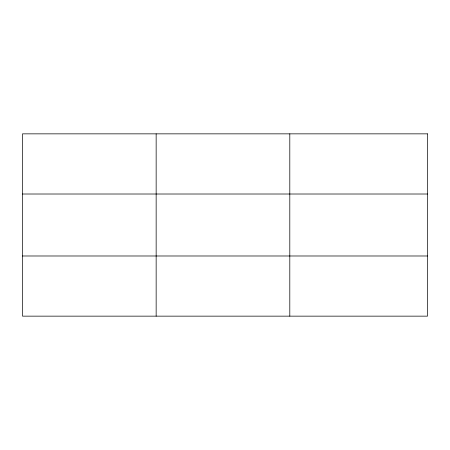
<?xml version="1.0" encoding="UTF-8"?>
<svg xmlns="http://www.w3.org/2000/svg" width="450" height="450" viewBox="0 0 450 450"><rect width="100%" height="100%" fill="white"/><g stroke="black" fill="none" stroke-linecap="round" stroke-linejoin="round"><path stroke-width="0.67" d="M156.15 316.147L156.15 133.852M289.8 316.147L289.8 133.852M22.5 194.012L427.5 194.012M22.5 255.988L427.5 255.988M427.5 133.852L427.5 316.147L22.5 316.147L22.5 133.852L427.5 133.852"/></g></svg>
